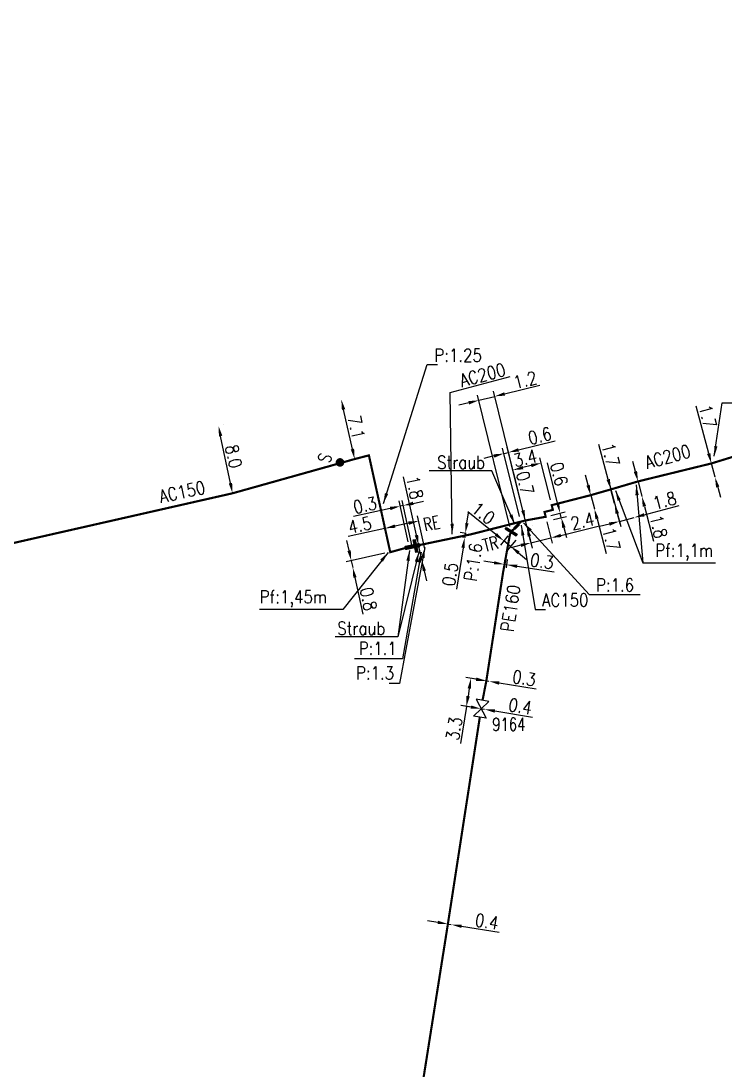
# Model space of a CAD drawing. Header units: millimetres. Extents: x 149996 to 151004, y 126998 to 128018.
# Drawn here: x 150194.3 to 150276.2, y 127175.1 to 127297.1 of the extents above; entities that cross this region are included whole.
import ezdxf
from ezdxf.enums import TextEntityAlignment as Align

# ---------------------------------------------------------------- set-up
doc = ezdxf.new("R2010")
doc.units = ezdxf.units.MM
doc.header["$PDMODE"] = 34
doc.linetypes.add('L_100_AP', pattern=[14, 10, -1.5, 1, -1.5])
doc.linetypes.add('L_100_PE', pattern=[14, 10, -1.5, 1, -1.5])
doc.layers.get('0').update_dxf_attribs({"linetype": 'CONTINUOUS'})
doc.layers.get('DEFPOINTS').update_dxf_attribs({"linetype": 'CONTINUOUS'})
for name, color, linetype in [('L_140', 3, 'CONTINUOUS'), ('L_300', 7, 'CONTINUOUS'), ('L_340', 7, 'CONTINUOUS')]:
    doc.layers.add(name, color=color, linetype=linetype)
doc.styles.add('G_ROMANS', font='ROMANS.SHX', dxfattribs={"width": 0.75})
doc.styles.get("Standard").update_dxf_attribs({"font": 'romans.shx', "width": 0.85})
doc.dimstyles.get("Standard").update_dxf_attribs({"dimtxt": 1.5, "dimasz": 1.2, "dimexe": 0.625, "dimexo": 0.625, "dimgap": 0.25, "dimtad": 1, "dimdec": 1, "dimzin": 0, "dimdsep": 46, "dimtxsty": 'Standard', "dimcen": -0.5, "dimadec": 0, "dimazin": 0, "dimtfac": 1, "dimtdec": 1, "dimtmove": 0, "dimatfit": 3, "dimfxl": 0, "dimtolj": 1, "dimtzin": 0, "dimarcsym": 0})

# ---------------------------------------------------------------- blocks, each defined once
blk = doc.blocks.new('*D757')
at = {"layer": 'DEFPOINTS', "color": 0, "linetype": 'Continuous', "transparency": 16777216}
for p in [(150231.57, 127253.07), (150231.57, 127253.07), (150233.12, 127246.14)]:
    blk.add_point(p, dxfattribs=at)
at = {"layer": 'L_140', "color": 0, "linetype": 'Continuous', "lineweight": -2, "transparency": 16777216}
blk.add_line((150232.86, 127247.31), (150231.83, 127251.9), dxfattribs=at)
at = {"layer": 'L_140', "color": 0, "linetype": 'Continuous', "transparency": 16777216}
for points in [[(150232.03, 127251.94), (150231.64, 127251.85), (150231.57, 127253.07)], [(150233.06, 127247.35), (150232.67, 127247.27), (150233.12, 127246.14)]]:
    blk.add_solid(points, dxfattribs=at)
at = {"layer": 'L_140', "color": 0, "linetype": 'Continuous', "transparency": 16777216, "insert": (150233.32, 127249.82), "char_height": 1.5, "attachment_point": 5, "rotation": 282.6246}
blk.add_mtext('\\A1;7.1', dxfattribs=at)
blk = doc.blocks.new('*D758')
at = {"layer": 'DEFPOINTS', "color": 0, "linetype": 'Continuous', "transparency": 16777216}
for p in [(150217.29, 127249.99), (150217.3, 127249.99), (150218.93, 127242.16)]:
    blk.add_point(p, dxfattribs=at)
at = {"layer": 'L_140', "color": 0, "linetype": 'Continuous', "lineweight": -2, "transparency": 16777216}
for p, q in [((150217.91, 127250.12), (150217.91, 127250.12)), ((150218.69, 127243.33), (150217.54, 127248.81)), ((150219.54, 127242.29), (150219.54, 127242.29))]:
    blk.add_line(p, q, dxfattribs=at)
at = {"layer": 'L_140', "color": 0, "linetype": 'Continuous', "transparency": 16777216}
for points in [[(150217.74, 127248.86), (150217.35, 127248.77), (150217.3, 127249.99)], [(150218.88, 127243.37), (150218.49, 127243.29), (150218.93, 127242.16)]]:
    blk.add_solid(points, dxfattribs=at)
at = {"layer": 'L_140', "color": 0, "linetype": 'Continuous', "transparency": 16777216, "insert": (150219.06, 127246.45), "char_height": 1.5, "attachment_point": 5, "rotation": 281.8066}
blk.add_mtext('\\A1;8.0', dxfattribs=at)
blk = doc.blocks.new('L_300_11')
at = {"color": 0, "linetype": 'Continuous', "const_width": 0.497, "flags": 128}
blk.add_lwpolyline([(-0.25, 0, 1), (0.25, 0, 1)], format="xyb", close=True, dxfattribs=at)
at = {"color": 0, "linetype": 'Continuous', "style": 'G_ROMANS', "width": 0.75}
blk.add_text('S', height=1.5, dxfattribs=at).set_placement((0, 1.85), align=Align.MIDDLE)
at = {"color": 0, "linetype": 'Continuous', "style": 'G_ROMANS', "width": 0.75, "flags": 3}
for tag, p in [('DEF_LEG', (0, -5)), ('DEF_COUP', (0, -7.5)), ('DEF_TYPE', (0, -10))]:
    blk.add_attdef(tag, text='', height=1.2, dxfattribs=at).set_placement(p, align=Align.MIDDLE)
blk = doc.blocks.new('*D765')
at = {"layer": 'DEFPOINTS', "color": 0, "linetype": 'Continuous', "transparency": 16777216}
for p in [(150236.65, 127238.08), (150236.65, 127238.08), (150241.42, 127235.09)]:
    blk.add_point(p, dxfattribs=at)
at = {"layer": 'L_140', "color": 0, "linetype": 'Continuous', "lineweight": -2, "transparency": 16777216}
for p, q in [((150241.28, 127235.7), (150240.44, 127239.55)), ((150236.65, 127238.08), (150232.38, 127237.15)), ((150239.4, 127238.69), (150237.83, 127238.34))]:
    blk.add_line(p, q, dxfattribs=at)
at = {"layer": 'L_140', "color": 0, "linetype": 'Continuous', "transparency": 16777216}
for points in [[(150237.78, 127238.54), (150237.87, 127238.15), (150236.65, 127238.08)], [(150239.36, 127238.88), (150239.44, 127238.49), (150240.57, 127238.94)]]:
    blk.add_solid(points, dxfattribs=at)
at = {"layer": 'L_140', "color": 0, "linetype": 'Continuous', "transparency": 16777216, "insert": (150233.72, 127238.46), "char_height": 1.5, "attachment_point": 5, "rotation": 12.384}
blk.add_mtext('\\A1;4.5', dxfattribs=at)
blk = doc.blocks.new('*D940')
at = {"layer": 'DEFPOINTS', "color": 0, "linetype": 'Continuous', "transparency": 16777216}
for p in [(150243.96, 127192.07), (150244.36, 127192.01), (150244.36, 127192.01)]:
    blk.add_point(p, dxfattribs=at)
at = {"layer": 'L_140', "color": 0, "linetype": 'Continuous', "lineweight": -2, "transparency": 16777216}
for p, q in [((150242.78, 127192.26), (150241.59, 127192.45)), ((150243.96, 127192.07), (150244.36, 127192.01)), ((150245.54, 127191.82), (150249.92, 127191.12))]:
    blk.add_line(p, q, dxfattribs=at)
at = {"layer": 'L_140', "color": 0, "linetype": 'Continuous', "transparency": 16777216}
for points in [[(150242.81, 127192.45), (150242.75, 127192.06), (150243.96, 127192.07)], [(150245.58, 127192.01), (150245.51, 127191.62), (150244.36, 127192.01)]]:
    blk.add_solid(points, dxfattribs=at)
at = {"layer": 'L_140', "color": 0, "linetype": 'Continuous', "transparency": 16777216, "insert": (150248.48, 127192.36), "char_height": 1.5, "attachment_point": 5, "rotation": 350.9582}
blk.add_mtext('\\A1;0.4', dxfattribs=at)
blk = doc.blocks.new('*D941')
at = {"layer": 'DEFPOINTS', "color": 0, "linetype": 'Continuous', "transparency": 16777216}
for p in [(150248.43, 127220.35), (150248.73, 127220.3), (150248.73, 127220.3)]:
    blk.add_point(p, dxfattribs=at)
at = {"layer": 'L_140', "color": 0, "linetype": 'Continuous', "lineweight": -2, "transparency": 16777216}
for p, q in [((150247.24, 127220.54), (150246.06, 127220.73)), ((150248.43, 127220.35), (150248.73, 127220.3)), ((150249.91, 127220.11), (150254.23, 127219.42))]:
    blk.add_line(p, q, dxfattribs=at)
at = {"layer": 'L_140', "color": 0, "linetype": 'Continuous', "transparency": 16777216}
for points in [[(150247.28, 127220.74), (150247.21, 127220.34), (150248.43, 127220.35)], [(150249.94, 127220.31), (150249.88, 127219.91), (150248.73, 127220.3)]]:
    blk.add_solid(points, dxfattribs=at)
at = {"layer": 'L_140', "color": 0, "linetype": 'Continuous', "transparency": 16777216, "insert": (150252.82, 127220.66), "char_height": 1.5, "attachment_point": 5, "rotation": 350.8584}
blk.add_mtext('\\A1;0.3', dxfattribs=at)
blk = doc.blocks.new('*D942')
at = {"layer": 'DEFPOINTS', "color": 0, "linetype": 'Continuous', "transparency": 16777216}
for p in [(150246.64, 127220.64), (150248.73, 127220.3), (150247.83, 127217.1)]:
    blk.add_point(p, dxfattribs=at)
at = {"layer": 'L_300', "color": 0, "linetype": 'Continuous', "lineweight": -2, "transparency": 16777216}
for p, q in [((150248.11, 127220.4), (150246.03, 127220.74)), ((150246.45, 127219.45), (150246.31, 127218.56)), ((150246.12, 127217.38), (150245.42, 127213.06)), ((150247.21, 127217.2), (150245.5, 127217.48))]:
    blk.add_line(p, q, dxfattribs=at)
at = {"layer": 'L_300', "color": 0, "linetype": 'Continuous', "transparency": 16777216}
for points in [[(150246.25, 127219.48), (150246.65, 127219.42), (150246.64, 127220.64)], [(150246.11, 127218.6), (150246.51, 127218.53), (150246.12, 127217.38)]]:
    blk.add_solid(points, dxfattribs=at)
at = {"layer": 'L_300', "color": 0, "linetype": 'Continuous', "transparency": 16777216, "insert": (150244.69, 127214.79), "char_height": 1.5, "attachment_point": 5, "rotation": 80.8584}
blk.add_mtext('\\A1;3.3', dxfattribs=at)
blk = doc.blocks.new('*D943')
at = {"layer": 'DEFPOINTS', "color": 0, "linetype": 'Continuous', "transparency": 16777216}
for p in [(150247.83, 127217.1), (150248.22, 127217.04), (150248.22, 127217.04)]:
    blk.add_point(p, dxfattribs=at)
at = {"layer": 'L_300', "color": 0, "linetype": 'Continuous', "lineweight": -2, "transparency": 16777216}
for p, q in [((150246.64, 127217.29), (150245.46, 127217.49)), ((150247.83, 127217.1), (150248.22, 127217.04)), ((150249.41, 127216.85), (150253.81, 127216.14))]:
    blk.add_line(p, q, dxfattribs=at)
at = {"layer": 'L_300', "color": 0, "linetype": 'Continuous', "transparency": 16777216}
for points in [[(150246.68, 127217.49), (150246.61, 127217.1), (150247.83, 127217.1)], [(150249.44, 127217.05), (150249.38, 127216.65), (150248.22, 127217.04)]]:
    blk.add_solid(points, dxfattribs=at)
at = {"layer": 'L_300', "color": 0, "linetype": 'Continuous', "transparency": 16777216, "insert": (150252.37, 127217.39), "char_height": 1.5, "attachment_point": 5, "rotation": 350.8584}
blk.add_mtext('\\A1;0.4', dxfattribs=at)
blk = doc.blocks.new('*D944')
at = {"layer": 'DEFPOINTS', "color": 0, "linetype": 'Continuous', "transparency": 16777216}
for p in [(150250.81, 127233.85), (150250.37, 127232.93), (150250.67, 127232.88)]:
    blk.add_point(p, dxfattribs=at)
at = {"layer": 'L_140', "color": 0, "linetype": 'Continuous', "lineweight": -2, "transparency": 16777216}
for p, q in [((150250.46, 127233.54), (150250.6, 127234.52)), ((150250.76, 127233.5), (150250.9, 127234.47)), ((150249.33, 127234.07), (150248.14, 127234.25)), ((150250.51, 127233.9), (150250.81, 127233.85)), ((150252, 127233.68), (150256.32, 127233.04))]:
    blk.add_line(p, q, dxfattribs=at)
at = {"layer": 'L_140', "color": 0, "linetype": 'Continuous', "transparency": 16777216}
for points in [[(150249.35, 127234.27), (150249.3, 127233.88), (150250.51, 127233.9)], [(150252.03, 127233.88), (150251.97, 127233.48), (150250.81, 127233.85)]]:
    blk.add_solid(points, dxfattribs=at)
at = {"layer": 'L_140', "color": 0, "linetype": 'Continuous', "transparency": 16777216, "insert": (150254.9, 127234.26), "char_height": 1.5, "attachment_point": 5, "rotation": 351.5956}
blk.add_mtext('\\A1;0.3', dxfattribs=at)
blk = doc.blocks.new('*D945')
at = {"layer": 'DEFPOINTS', "color": 0, "linetype": 'Continuous', "transparency": 16777216}
for p in [(150245.91, 127237.01), (150246.61, 127236.9), (150246.69, 127237.4)]:
    blk.add_point(p, dxfattribs=at)
at = {"layer": 'L_140', "color": 0, "linetype": 'Continuous', "lineweight": -2, "transparency": 16777216}
for p, q in [((150246.17, 127238.69), (150246.36, 127239.88)), ((150245.99, 127237), (150245.29, 127237.11)), ((150246.07, 127237.49), (150245.37, 127237.6)), ((150245.98, 127237.51), (150245.91, 127237.01)), ((150245.72, 127235.83), (150244.96, 127231.02))]:
    blk.add_line(p, q, dxfattribs=at)
at = {"layer": 'L_140', "color": 0, "linetype": 'Continuous', "transparency": 16777216}
for points in [[(150245.97, 127238.72), (150246.37, 127238.66), (150245.98, 127237.51)], [(150245.52, 127235.86), (150245.92, 127235.8), (150245.91, 127237.01)]]:
    blk.add_solid(points, dxfattribs=at)
at = {"layer": 'L_140', "color": 0, "linetype": 'Continuous', "transparency": 16777216, "insert": (150244.22, 127232.74), "char_height": 1.5, "attachment_point": 5, "rotation": 81.0542}
blk.add_mtext('\\A1;0.5', dxfattribs=at)
blk = doc.blocks.new('*D946')
at = {"layer": 'DEFPOINTS', "color": 0, "linetype": 'Continuous', "transparency": 16777216}
for p in [(150237.26, 127235.31), (150232.9, 127233.54), (150232.9, 127233.54)]:
    blk.add_point(p, dxfattribs=at)
at = {"layer": 'L_140', "color": 0, "linetype": 'Continuous', "lineweight": -2, "transparency": 16777216}
for p, q in [((150232.47, 127235.49), (150232.21, 127236.66)), ((150236.65, 127235.18), (150232.12, 127234.19)), ((150232.73, 127234.32), (150232.9, 127233.54)), ((150233.16, 127232.37), (150234.09, 127228.1))]:
    blk.add_line(p, q, dxfattribs=at)
at = {"layer": 'L_140', "color": 0, "linetype": 'Continuous', "transparency": 16777216}
for points in [[(150232.67, 127235.53), (150232.28, 127235.45), (150232.73, 127234.32)], [(150233.35, 127232.41), (150232.96, 127232.33), (150232.9, 127233.54)]]:
    blk.add_solid(points, dxfattribs=at)
at = {"layer": 'L_140', "color": 0, "linetype": 'Continuous', "transparency": 16777216, "insert": (150234.73, 127229.86), "char_height": 1.5, "attachment_point": 5, "rotation": 282.384}
blk.add_mtext('\\A1;0.8', dxfattribs=at)
blk = doc.blocks.new('*D947')
at = {"layer": 'DEFPOINTS', "color": 0, "linetype": 'Continuous', "transparency": 16777216}
for p in [(150238.77, 127240.73), (150239.47, 127235.89), (150239.94, 127235.37)]:
    blk.add_point(p, dxfattribs=at)
at = {"layer": 'L_340', "color": 0, "linetype": 'Continuous', "lineweight": -2, "transparency": 16777216}
for p, q in [((150237.25, 127240.4), (150232.98, 127239.46)), ((150239.34, 127236.5), (150238.29, 127241.27)), ((150238.77, 127240.73), (150238.42, 127240.66)), ((150239.81, 127235.98), (150238.63, 127241.34)), ((150239.94, 127240.99), (150241.11, 127241.25))]:
    blk.add_line(p, q, dxfattribs=at)
at = {"layer": 'L_340', "color": 0, "linetype": 'Continuous', "transparency": 16777216}
for points in [[(150237.21, 127240.6), (150237.29, 127240.2), (150238.42, 127240.66)], [(150239.89, 127241.19), (150239.98, 127240.79), (150238.77, 127240.73)]]:
    blk.add_solid(points, dxfattribs=at)
at = {"layer": 'L_340', "color": 0, "linetype": 'Continuous', "transparency": 16777216, "insert": (150234.32, 127240.78), "char_height": 1.5, "attachment_point": 5, "rotation": 12.384}
blk.add_mtext('\\A1;0.3', dxfattribs=at)
blk = doc.blocks.new('*D948')
at = {"layer": 'DEFPOINTS', "color": 0, "linetype": 'Continuous', "transparency": 16777216}
for p in [(150240.56, 127236.12), (150240.96, 127234.31), (150240.96, 127234.31)]:
    blk.add_point(p, dxfattribs=at)
at = {"layer": 'L_340', "color": 0, "linetype": 'Continuous', "lineweight": -2, "transparency": 16777216}
for p, q in [((150240.31, 127237.29), (150238.82, 127244.06)), ((150240.96, 127234.31), (150240.56, 127236.12)), ((150241.22, 127233.14), (150241.47, 127231.97))]:
    blk.add_line(p, q, dxfattribs=at)
at = {"layer": 'L_340', "color": 0, "linetype": 'Continuous', "transparency": 16777216}
for points in [[(150240.5, 127237.33), (150240.11, 127237.25), (150240.56, 127236.12)], [(150241.41, 127233.18), (150241.02, 127233.1), (150240.96, 127234.31)]]:
    blk.add_solid(points, dxfattribs=at)
at = {"layer": 'L_340', "color": 0, "linetype": 'Continuous', "transparency": 16777216, "insert": (150240.12, 127242.82), "char_height": 1.5, "attachment_point": 5, "rotation": 282.384}
blk.add_mtext('\\A1;1.8', dxfattribs=at)
blk = doc.blocks.new('L_340_02')
at = {"color": 0, "linetype": 'Continuous'}
blk.add_solid([(-0.75, 0.5), (0.75, 0.5), (-0.75, 0), (0.75, 0)], dxfattribs=at)
at = {"color": 0, "linetype": 'Continuous', "width": 0.75, "flags": 3}
for tag, p in [('DEF_LEG', (0, -4.5)), ('DEF_COUP', (0, -7)), ('DEF_TYPE', (0, -9.5))]:
    blk.add_attdef(tag, text='', height=1.2, dxfattribs=at).set_placement(p, align=Align.MIDDLE)
blk = doc.blocks.new('*D949')
at = {"layer": 'DEFPOINTS', "color": 0, "linetype": 'Continuous', "transparency": 16777216}
for p in [(150251.01, 127246.92), (150252.43, 127238.86), (150253.13, 127238.32)]:
    blk.add_point(p, dxfattribs=at)
at = {"layer": 'L_140', "color": 0, "linetype": 'Continuous', "lineweight": -2, "transparency": 16777216}
for p, q in [((150252.17, 127247.2), (150256.42, 127248.25)), ((150249.31, 127246.5), (150248.14, 127246.21)), ((150252.28, 127239.46), (150250.32, 127247.39)), ((150250.47, 127246.78), (150251.01, 127246.92)), ((150252.98, 127238.92), (150250.86, 127247.52))]:
    blk.add_line(p, q, dxfattribs=at)
at = {"layer": 'L_140', "color": 0, "linetype": 'Continuous', "transparency": 16777216}
for points in [[(150249.26, 127246.69), (150249.36, 127246.3), (150250.47, 127246.78)], [(150252.12, 127247.4), (150252.22, 127247.01), (150251.01, 127246.92)]]:
    blk.add_solid(points, dxfattribs=at)
at = {"layer": 'L_140', "color": 0, "linetype": 'Continuous', "transparency": 16777216, "insert": (150254.64, 127248.84), "char_height": 1.5, "attachment_point": 5, "rotation": 13.8932}
blk.add_mtext('\\A1;0.6', dxfattribs=at)
blk = doc.blocks.new('L_300_09')
at = {"color": 0, "linetype": 'Continuous', "flags": 128}
blk.add_lwpolyline([(-1, 0.75), (1, -0.75), (1, 0.75), (-1, -0.75), (-1, 0.75)], dxfattribs=at)
at = {"color": 0, "linetype": 'Continuous', "width": 0.75}
blk.add_attdef('NUM', text='', height=1.5, dxfattribs=at).set_placement((0, 2.1), align=Align.MIDDLE_CENTER)
at = {"color": 0, "linetype": 'Continuous', "width": 0.75, "flags": 3}
for tag, p in [('DEF_LEG', (0, -5)), ('DEF_COUP', (0, -7.5)), ('DEF_TYPE', (0, -10))]:
    blk.add_attdef(tag, text='', height=1.2, dxfattribs=at).set_placement(p, align=Align.MIDDLE)
blk = doc.blocks.new('L_340_19')
at = {"linetype": 'Continuous'}
blk.add_hatch(color=0, dxfattribs=at).paths.add_polyline_path([(0.125, 0.75), (-0.125, 0.75), (-0.125, -0.75), (0.125, -0.75)])
at = {"color": 0, "linetype": 'Continuous'}
blk.add_lwpolyline([(-0.125, 0.75), (0.125, 0.75), (0.125, -0.75), (-0.125, -0.75)], close=True, dxfattribs=at)
at = {"color": 0, "linetype": 'Continuous', "style": 'G_ROMANS', "width": 0.75}
for tag, height, flags, p in [('TR', 1.5, 8, (0, 3)), ('DEF_LEG', 1.2, 3, (0, -5)), ('DEF_COUP', 1.2, 3, (0, -7.5)), ('DEF_TYPE', 1.2, 3, (0, -10))]:
    blk.add_attdef(tag, text='', height=height, dxfattribs=dict(at, flags=flags)).set_placement(p, align=Align.MIDDLE)
blk = doc.blocks.new('*D950')
at = {"layer": 'DEFPOINTS', "color": 0, "linetype": 'Continuous', "transparency": 16777216}
for p in [(150249.4, 127253.43), (150253.13, 127238.32), (150251.33, 127237.69)]:
    blk.add_point(p, dxfattribs=at)
at = {"layer": 'L_340', "color": 0, "linetype": 'Continuous', "lineweight": -2, "transparency": 16777216}
for p, q in [((150252.98, 127238.92), (150249.25, 127254.03)), ((150250.56, 127253.72), (150254.63, 127254.72)), ((150246.39, 127252.68), (150245.22, 127252.4)), ((150251.18, 127238.29), (150247.4, 127253.58)), ((150247.55, 127252.97), (150249.4, 127253.43))]:
    blk.add_line(p, q, dxfattribs=at)
at = {"layer": 'L_340', "color": 0, "linetype": 'Continuous', "transparency": 16777216}
for points in [[(150250.51, 127253.91), (150250.61, 127253.52), (150249.4, 127253.43)], [(150246.34, 127252.88), (150246.44, 127252.49), (150247.55, 127252.97)]]:
    blk.add_solid(points, dxfattribs=at)
at = {"layer": 'L_340', "color": 0, "linetype": 'Continuous', "transparency": 16777216, "insert": (150252.94, 127255.33), "char_height": 1.5, "attachment_point": 5, "rotation": 13.8932}
blk.add_mtext('\\A1;1.2', dxfattribs=at)
blk = doc.blocks.new('*D951')
at = {"layer": 'DEFPOINTS', "color": 0, "linetype": 'Continuous', "transparency": 16777216}
for p in [(150255.33, 127239.43), (150253.13, 127238.32), (150253.61, 127236.4)]:
    blk.add_point(p, dxfattribs=at)
at = {"layer": 'L_140', "color": 0, "linetype": 'Continuous', "lineweight": -2, "transparency": 16777216}
for p, q in [((150255.48, 127238.83), (150256.09, 127236.37)), ((150257.1, 127237.26), (150261.41, 127238.32)), ((150253.28, 127237.71), (150253.76, 127235.79)), ((150253.61, 127236.4), (150255.94, 127236.97)), ((150252.44, 127236.11), (150251.28, 127235.82))]:
    blk.add_line(p, q, dxfattribs=at)
at = {"layer": 'L_140', "color": 0, "linetype": 'Continuous', "transparency": 16777216}
for points in [[(150257.06, 127237.45), (150257.15, 127237.07), (150255.94, 127236.97)], [(150252.4, 127236.3), (150252.49, 127235.91), (150253.61, 127236.4)]]:
    blk.add_solid(points, dxfattribs=at)
at = {"layer": 'L_140', "color": 0, "linetype": 'Continuous', "transparency": 16777216, "insert": (150259.6, 127238.91), "char_height": 1.5, "attachment_point": 5, "rotation": 13.8932}
blk.add_mtext('\\A1;2.4', dxfattribs=at)
blk = doc.blocks.new('*D952')
at = {"layer": 'DEFPOINTS', "color": 0, "linetype": 'Continuous', "transparency": 16777216}
for p in [(150255.33, 127239.43), (150257.14, 127239.33), (150255.63, 127238.94)]:
    blk.add_point(p, dxfattribs=at)
at = {"layer": 'L_140', "color": 0, "linetype": 'Continuous', "lineweight": -2, "transparency": 16777216}
for p, q in [((150256.71, 127241.02), (150255.52, 127245.69)), ((150255.94, 127239.59), (150257.61, 127240.02)), ((150256.23, 127239.1), (150257.75, 127239.48)), ((150257.14, 127239.33), (150257.01, 127239.86)), ((150257.44, 127238.17), (150257.74, 127237))]:
    blk.add_line(p, q, dxfattribs=at)
at = {"layer": 'L_140', "color": 0, "linetype": 'Continuous', "transparency": 16777216}
for points in [[(150256.9, 127241.07), (150256.52, 127240.98), (150257.01, 127239.86)], [(150257.64, 127238.22), (150257.25, 127238.12), (150257.14, 127239.33)]]:
    blk.add_solid(points, dxfattribs=at)
at = {"layer": 'L_140', "color": 0, "linetype": 'Continuous', "transparency": 16777216, "insert": (150256.88, 127244.4), "char_height": 1.5, "attachment_point": 5, "rotation": 284.3546}
blk.add_mtext('\\A1;0.6', dxfattribs=at)
blk = doc.blocks.new('*D953')
at = {"layer": 'DEFPOINTS', "color": 0, "linetype": 'Continuous', "transparency": 16777216}
for p in [(150260.56, 127241.94), (150260.99, 127240.35), (150260.99, 127240.35)]:
    blk.add_point(p, dxfattribs=at)
at = {"layer": 'L_140', "color": 0, "linetype": 'Continuous', "lineweight": -2, "transparency": 16777216}
for p, q in [((150260.26, 127243.1), (150259.95, 127244.26)), ((150260.56, 127241.94), (150260.99, 127240.35)), ((150261.3, 127239.19), (150262.37, 127235.14))]:
    blk.add_line(p, q, dxfattribs=at)
at = {"layer": 'L_140', "color": 0, "linetype": 'Continuous', "transparency": 16777216}
for points in [[(150260.45, 127243.16), (150260.06, 127243.05), (150260.56, 127241.94)], [(150261.49, 127239.24), (150261.1, 127239.14), (150260.99, 127240.35)]]:
    blk.add_solid(points, dxfattribs=at)
at = {"layer": 'L_140', "color": 0, "linetype": 'Continuous', "transparency": 16777216, "insert": (150262.95, 127236.84), "char_height": 1.5, "attachment_point": 5, "rotation": 284.8703}
blk.add_mtext('\\A1;1.7', dxfattribs=at)
blk = doc.blocks.new('*D954')
at = {"layer": 'DEFPOINTS', "color": 0, "linetype": 'Continuous', "transparency": 16777216}
for p in [(150262.47, 127244.26), (150265.63, 127239.35), (150265.63, 127239.35)]:
    blk.add_point(p, dxfattribs=at)
at = {"layer": 'L_140', "color": 0, "linetype": 'Continuous', "lineweight": -2, "transparency": 16777216}
for p, q in [((150262.63, 127243.66), (150264.05, 127238.29)), ((150266.79, 127239.66), (150270.85, 127240.74)), ((150263.89, 127238.89), (150265.63, 127239.35)), ((150262.73, 127238.58), (150261.57, 127238.28))]:
    blk.add_line(p, q, dxfattribs=at)
at = {"layer": 'L_140', "color": 0, "linetype": 'Continuous', "transparency": 16777216}
for points in [[(150266.74, 127239.85), (150266.84, 127239.47), (150265.63, 127239.35)], [(150262.68, 127238.78), (150262.78, 127238.39), (150263.89, 127238.89)]]:
    blk.add_solid(points, dxfattribs=at)
at = {"layer": 'L_140', "color": 0, "linetype": 'Continuous', "transparency": 16777216, "insert": (150269.15, 127241.32), "char_height": 1.5, "attachment_point": 5, "rotation": 14.8703}
blk.add_mtext('\\A1;1.8', dxfattribs=at)
blk = doc.blocks.new('*D955')
at = {"layer": 'DEFPOINTS', "color": 0, "linetype": 'Continuous', "transparency": 16777216}
for p in [(150262.9, 127242.61), (150263.34, 127240.97), (150263.34, 127240.97)]:
    blk.add_point(p, dxfattribs=at)
at = {"layer": 'L_140', "color": 0, "linetype": 'Continuous', "lineweight": -2, "transparency": 16777216}
for p, q in [((150262.6, 127243.77), (150261.52, 127247.82)), ((150263.34, 127240.97), (150262.9, 127242.61)), ((150263.65, 127239.81), (150263.96, 127238.65))]:
    blk.add_line(p, q, dxfattribs=at)
at = {"layer": 'L_140', "color": 0, "linetype": 'Continuous', "transparency": 16777216}
for points in [[(150262.79, 127243.83), (150262.4, 127243.72), (150262.9, 127242.61)], [(150263.84, 127239.86), (150263.45, 127239.76), (150263.34, 127240.97)]]:
    blk.add_solid(points, dxfattribs=at)
at = {"layer": 'L_140', "color": 0, "linetype": 'Continuous', "transparency": 16777216, "insert": (150262.87, 127246.64), "char_height": 1.5, "attachment_point": 5, "rotation": 284.8703}
blk.add_mtext('\\A1;1.7', dxfattribs=at)
blk = doc.blocks.new('*D956')
at = {"layer": 'DEFPOINTS', "color": 0, "linetype": 'Continuous', "transparency": 16777216}
for p in [(150266.06, 127243.54), (150266.51, 127241.8), (150266.51, 127241.8)]:
    blk.add_point(p, dxfattribs=at)
at = {"layer": 'L_140', "color": 0, "linetype": 'Continuous', "lineweight": -2, "transparency": 16777216}
for p, q in [((150265.76, 127244.7), (150265.46, 127245.87)), ((150266.06, 127243.54), (150266.51, 127241.8)), ((150266.8, 127240.64), (150267.85, 127236.58))]:
    blk.add_line(p, q, dxfattribs=at)
at = {"layer": 'L_140', "color": 0, "linetype": 'Continuous', "transparency": 16777216}
for points in [[(150265.95, 127244.75), (150265.56, 127244.65), (150266.06, 127243.54)], [(150267, 127240.69), (150266.61, 127240.59), (150266.51, 127241.8)]]:
    blk.add_solid(points, dxfattribs=at)
at = {"layer": 'L_140', "color": 0, "linetype": 'Continuous', "transparency": 16777216, "insert": (150268.45, 127238.28), "char_height": 1.5, "attachment_point": 5, "rotation": 284.4427}
blk.add_mtext('\\A1;1.8', dxfattribs=at)
blk = doc.blocks.new('L_340_20')
at = {"linetype": 'Continuous'}
blk.add_hatch(color=0, dxfattribs=at).paths.add_polyline_path([(0.125, 0.75), (-0.125, 0.75), (-0.125, -0.75), (0.125, -0.75)])
at = {"color": 0, "linetype": 'Continuous'}
blk.add_lwpolyline([(-0.125, 0.75), (0.125, 0.75), (0.125, -0.75), (-0.125, -0.75)], close=True, dxfattribs=at)
at = {"color": 0, "linetype": 'Continuous', "style": 'G_ROMANS', "width": 0.75}
for tag, height, flags, p in [('RE', 1.5, 8, (0, 3)), ('DEF_LEG', 1.2, 3, (0, -5)), ('DEF_COUP', 1.2, 3, (0, -7.5)), ('DEF_TYPE', 1.2, 3, (0, -10))]:
    blk.add_attdef(tag, text='', height=height, dxfattribs=dict(at, flags=flags)).set_placement(p, align=Align.MIDDLE)
blk = doc.blocks.new('*D978')
at = {"layer": 'DEFPOINTS', "color": 0, "linetype": 'Continuous', "transparency": 16777216}
for p in [(150274.59, 127245.63), (150275.01, 127244.04), (150275.01, 127244.04)]:
    blk.add_point(p, dxfattribs=at)
at = {"layer": 'L_140', "color": 0, "linetype": 'Continuous', "lineweight": -2, "transparency": 16777216}
for p, q in [((150274.28, 127246.79), (150272.81, 127252.28)), ((150275.01, 127244.04), (150274.59, 127245.63)), ((150275.32, 127242.88), (150275.63, 127241.72))]:
    blk.add_line(p, q, dxfattribs=at)
at = {"layer": 'L_140', "color": 0, "linetype": 'Continuous', "transparency": 16777216}
for points in [[(150274.47, 127246.84), (150274.08, 127246.74), (150274.59, 127245.63)], [(150275.52, 127242.93), (150275.13, 127242.82), (150275.01, 127244.04)]]:
    blk.add_solid(points, dxfattribs=at)
at = {"layer": 'L_140', "color": 0, "linetype": 'Continuous', "transparency": 16777216, "insert": (150274.16, 127251.09), "char_height": 1.5, "attachment_point": 5, "rotation": 284.9554}
blk.add_mtext('\\A1;1.7', dxfattribs=at)
blk = doc.blocks.new('*D980')
at = {"layer": 'DEFPOINTS', "color": 0, "linetype": 'Continuous', "transparency": 16777216}
for p in [(150251.33, 127237.69), (150252.23, 127237.19), (150251.25, 127235.99)]:
    blk.add_point(p, dxfattribs=at)
at = {"layer": 'L_340', "color": 0, "linetype": 'Continuous', "lineweight": -2, "transparency": 16777216}
for p, q in [((150249.54, 127237.38), (150246.29, 127240.02)), ((150250.94, 127237.2), (150250.08, 127236.14)), ((150251.84, 127236.71), (150250.86, 127235.5)), ((150251.25, 127235.99), (150250.47, 127236.62)), ((150252.18, 127235.23), (150253.11, 127234.48))]:
    blk.add_line(p, q, dxfattribs=at)
at = {"layer": 'L_340', "color": 0, "linetype": 'Continuous', "transparency": 16777216}
for points in [[(150249.66, 127237.53), (150249.41, 127237.22), (150250.47, 127236.62)], [(150252.31, 127235.39), (150252.06, 127235.08), (150251.25, 127235.99)]]:
    blk.add_solid(points, dxfattribs=at)
at = {"layer": 'L_340', "color": 0, "linetype": 'Continuous', "transparency": 16777216, "insert": (150248.08, 127239.85), "char_height": 1.5, "attachment_point": 5, "rotation": 320.9367}
blk.add_mtext('\\A1;1.0', dxfattribs=at)
blk = doc.blocks.new('*D981')
at = {"layer": 'DEFPOINTS', "color": 0, "linetype": 'Continuous', "transparency": 16777216}
for p in [(150252.97, 127239), (150253.13, 127238.32), (150253.13, 127238.32)]:
    blk.add_point(p, dxfattribs=at)
at = {"layer": 'L_140', "color": 0, "linetype": 'Continuous', "lineweight": -2, "transparency": 16777216}
for p, q in [((150252.68, 127240.16), (150251.57, 127244.66)), ((150253.57, 127239.15), (150253.57, 127239.15)), ((150253.13, 127238.32), (150252.97, 127239)), ((150253.74, 127238.47), (150253.74, 127238.47)), ((150253.42, 127237.15), (150253.71, 127235.99))]:
    blk.add_line(p, q, dxfattribs=at)
at = {"layer": 'L_140', "color": 0, "linetype": 'Continuous', "transparency": 16777216}
for points in [[(150252.87, 127240.21), (150252.48, 127240.11), (150252.97, 127239)], [(150253.62, 127237.2), (150253.23, 127237.1), (150253.13, 127238.32)]]:
    blk.add_solid(points, dxfattribs=at)
at = {"layer": 'L_140', "color": 0, "linetype": 'Continuous', "transparency": 16777216, "insert": (150252.92, 127243.36), "char_height": 1.5, "attachment_point": 5, "rotation": 283.8932}
blk.add_mtext('\\A1;0.7', dxfattribs=at)
blk = doc.blocks.new('*D982')
at = {"layer": 'DEFPOINTS', "color": 0, "linetype": 'Continuous', "transparency": 16777216}
for p in [(150251.52, 127244.86), (150256.03, 127240.78), (150253.13, 127238.32)]:
    blk.add_point(p, dxfattribs=at)
at = {"layer": 'L_140', "color": 0, "linetype": 'Continuous', "lineweight": -2, "transparency": 16777216}
for p, q in [((150252.98, 127238.92), (150251.37, 127245.47)), ((150253.65, 127245.39), (150252.68, 127245.15)), ((150255.88, 127241.39), (150254.66, 127246.28))]:
    blk.add_line(p, q, dxfattribs=at)
at = {"layer": 'L_140', "color": 0, "linetype": 'Continuous', "transparency": 16777216}
for points in [[(150252.63, 127245.34), (150252.73, 127244.95), (150251.52, 127244.86)], [(150253.6, 127245.58), (150253.7, 127245.19), (150254.81, 127245.68)]]:
    blk.add_solid(points, dxfattribs=at)
at = {"layer": 'L_140', "color": 0, "linetype": 'Continuous', "transparency": 16777216, "insert": (150252.93, 127246.24), "char_height": 1.5, "attachment_point": 5, "rotation": 13.8932}
blk.add_mtext('\\A1;3.4', dxfattribs=at)

msp = doc.modelspace()

# ---------------------------------------------------------------- linework, layer by layer
at = {"layer": 'L_140', "linetype": 'L_100_AP', "const_width": 0.25, "flags": 128}
for points in [[(150240.71, 127236.15), (150246.69, 127237.4), (150252.43, 127238.86), (150252.97, 127239), (150255.33, 127239.43), (150255.19, 127239.99), (150255.19, 127239.99), (150256.16, 127240.23), (150256.03, 127240.78), (150260.56, 127241.94), (150262.9, 127242.61), (150266.06, 127243.54), (150274.59, 127245.63), (150280.51, 127247.46), (150293.92, 127251.27), (150293.55, 127252.62), (150307, 127256.79), (150321.76, 127261.51), (150338.99, 127267.87), (150342.65, 127269.22), (150343.36, 127267.47), (150345.7, 127268.34), (150354.71, 127271.69), (150357.06, 127273.17), (150369.83, 127278.08), (150391.07, 127287.54), (150387.26, 127296.55), (150388.17, 127296.96)], [(150251.4, 127237.79), (150251.68, 127238.05)], [(150252.2, 127238.59), (150252.43, 127238.86)]]:
    msp.add_lwpolyline(points, dxfattribs=at)
at = {"layer": 'L_140', "linetype": 'L_100_AP', "const_width": 0.25}
for points in [[(150000, 127194.34), (150043.88, 127203.77), (150049.94, 127205.51), (150086.85, 127213.68), (150134.1, 127223.91), (150149.73, 127227.46), (150178.85, 127233.06), (150218.93, 127242.16), (150233.12, 127246.14), (150234.78, 127246.57), (150236.65, 127238.08), (150237.26, 127235.31), (150237.26, 127235.31), (150238.96, 127235.78), (150238.96, 127235.78), (150238.96, 127235.78)], [(150239.98, 127236), (150240.06, 127236.02), (150240.06, 127236.02)], [(150240.31, 127236.07), (150240.42, 127236.09)]]:
    msp.add_lwpolyline(points, dxfattribs=at)
at = {"layer": 'L_140', "linetype": 'L_100_PE', "const_width": 0.25, "flags": 128}
msp.add_lwpolyline([(150247.99, 127218.09), (150248.43, 127220.35), (150250.37, 127232.93), (150251.17, 127237.36), (150251.27, 127237.58)], dxfattribs=at)
at = {"layer": 'L_140', "linetype": 'L_100_PE', "const_width": 0.25}
msp.add_lwpolyline([(150198.51, 127000), (150203.52, 127009.1), (150206.44, 127016.51), (150211.45, 127028.91), (150218.66, 127047.17), (150221.64, 127058.2), (150224.23, 127066.74), (150225.7, 127076.87), (150227.79, 127089.72), (150230.52, 127108.07), (150233.03, 127123.35), (150234.64, 127133.42), (150237.49, 127151.19), (150240.49, 127170.15), (150243.96, 127192.07), (150247.67, 127216.12)], dxfattribs=at)

# ---------------------------------------------------------------- block references
at = {"layer": 'L_300', "linetype": 'Continuous', "rotation": 73.8344122821062}
msp.add_blockref('L_300_11', (150231.42, 127245.75), dxfattribs=at)
at = {"layer": 'L_300'}
ref = msp.add_blockref('L_300_09', (150247.83, 127217.1), dxfattribs=dict(at, rotation=80.60333448789362))
ref.add_attrib('NUM', '9164', dxfattribs={"layer": '0', "color": 0, "linetype": 'Continuous', "height": 1.5, "width": 0.75}).set_placement((150251.04, 127215.29), align=Align.MIDDLE_CENTER)
at = {"layer": 'L_340'}
ref = msp.add_blockref('L_340_20', (150240.19, 127236.04), dxfattribs=dict(at, rotation=11.78505507073575))
ref.add_attrib('RE', 'RE', dxfattribs={"layer": '0', "color": 0, "linetype": 'Continuous', "height": 1.5, "rotation": 11.7851, "width": 0.75, "flags": 8}).set_placement((150242.07, 127238.68), align=Align.MIDDLE)
ref = msp.add_blockref('L_340_19', (150251.33, 127237.69), dxfattribs=dict(at, rotation=237.4918336780611))
ref.add_attrib('TR', 'TR', dxfattribs={"layer": '0', "color": 0, "linetype": 'Continuous', "height": 1.5, "rotation": 13.8932, "width": 0.75, "flags": 8}).set_placement((150248.91, 127236.27), align=Align.MIDDLE)
at = {"layer": 'L_340', "xscale": 0.5000000000075536, "yscale": 0.7000000000116415, "zscale": 0.700000000013607, "rotation": 45.81082509589879}
msp.add_blockref('L_340_02', (150252.07, 127238.19), dxfattribs=at)
at = {"layer": 'L_340', "zscale": 0.7}
for p, xscale, rotation in [((150239.52, 127235.65), 0.7000000000136065, 11.7850550720762), ((150240.61, 127235.87), 0.1999999999876074, 11.78505507304928)]:
    msp.add_blockref('L_340_02', p, dxfattribs=dict(at, xscale=xscale, rotation=rotation))

# ---------------------------------------------------------------- texts
at = {"layer": 'L_140', "linetype": 'Continuous', "width": 0.85}
for s, rotation, p in [('AC200', 15.342, (150267.1, 127244.98)), ('AC150', 12.0224, (150210.58, 127241.03)), ('PE160', 81.2582, (150251.58, 127225.97))]:
    msp.add_text(s, height=1.5, rotation=rotation, dxfattribs=at).set_placement(p)
at = {"layer": 'L_140', "linetype": 'Continuous', "char_height": 1.5}
for s, insert, attachment_point in [('P:1.25', (150242.39, 127257.46), 7), ('Pf:1,1m', (150268.07, 127234.31), 7), ('P:1.6', (150261.18, 127230.74), 7), ('Pf:1,45m', (150222.09, 127228.91), 7), ('AC150', (150254.89, 127228.99), 7), ('P:1.3', (150237.71, 127220.52), 9)]:
    msp.add_mtext(s, dxfattribs=dict(at, insert=insert, attachment_point=attachment_point))
at = {"layer": 'L_140', "linetype": 'Continuous', "char_height": 1.5, "attachment_point": 7}
for s, insert, rotation in [('AC200', (150245.58, 127254.5), 14.9297), ('P:1.6', (150247.31, 127231.86), 81.0542)]:
    msp.add_mtext(s, dxfattribs=dict(at, insert=insert, rotation=rotation))
at = {"layer": 'L_340', "linetype": 'Continuous', "char_height": 1.5, "attachment_point": 9}
for s, insert in [('Straub', (150248.28, 127245.01)), ('Straub', (150236.68, 127225.71)), ('P:1.1', (150238.03, 127223.37))]:
    msp.add_mtext(s, dxfattribs=dict(at, insert=insert))

# ---------------------------------------------------------------- dimensions: what is measured, and where the dimension line sits
at = {"layer": 'L_140', "linetype": 'Continuous'}
for base, p1, p2, angle, picture, middle in [((150231.57, 127253.07), (150233.12, 127246.14), (150231.57, 127253.07), 282.6246, '*D757', (150232.35, 127249.6)), ((150275.01, 127244.04), (150274.59, 127245.63), (150275.01, 127244.04), 104.9554, '*D978', (150273.2, 127250.84)), ((150217.3, 127249.99), (150218.93, 127242.16), (150217.29, 127249.99), 281.8066, '*D758', (150218.08, 127246.24)), ((150251.00751, 127246.91594), (150252.43473, 127238.85525), (150253.13424, 127238.31782), 193.89319, '*D949', (150254.87662, 127247.87296)), ((150263.34, 127240.97), (150262.9, 127242.61), (150263.34, 127240.97), 104.8703, '*D955', (150261.9, 127246.38)), ((150251.52, 127244.86), (150256.03, 127240.78), (150253.13, 127238.32), 13.8932, '*D982', (150253.17, 127245.27)), ((150257.14, 127239.33), (150255.33, 127239.43), (150255.63, 127238.94), 104.3546, '*D952', (150255.91, 127244.16)), ((150266.51, 127241.8), (150266.06, 127243.54), (150266.51, 127241.8), 104.4427, '*D956', (150267.48, 127238.03)), ((150253.13, 127238.32), (150252.97, 127239), (150253.13, 127238.32), 103.8932, '*D981', (150251.95, 127243.12)), ((150260.99, 127240.35), (150260.56, 127241.94), (150260.99, 127240.35), 104.8703, '*D953', (150261.99, 127236.59)), ((150265.63, 127239.35), (150262.47, 127244.26), (150265.63, 127239.35), 194.8703, '*D954', (150269.4, 127240.35)), ((150245.91, 127237.01), (150246.69, 127237.4), (150246.61, 127236.9), 81.0542, '*D945', (150245.21, 127232.59)), ((150253.61, 127236.4), (150255.33, 127239.43), (150253.13, 127238.32), 13.8932, '*D951', (150259.84, 127237.94)), ((150232.9, 127233.54), (150237.26, 127235.31), (150232.9, 127233.54), 102.384, '*D946', (150233.75, 127229.65)), ((150250.81, 127233.85), (150250.37, 127232.93), (150250.67, 127232.88), 171.5956, '*D944', (150254.75, 127233.27)), ((150248.73, 127220.3), (150248.43, 127220.35), (150248.73, 127220.3), 170.8584, '*D941', (150252.66, 127219.67)), ((150244.36, 127192.01), (150243.96, 127192.07), (150244.36, 127192.01), 170.9582, '*D940', (150248.33, 127191.37))]:
    dim = msp.add_linear_dim(base=base, p1=p1, p2=p2, angle=angle, dimstyle='Standard', dxfattribs=at)
    dim.commit()
    dim.dimension.update_dxf_attribs({"geometry": picture, "text_midpoint": middle, "dimtype": 160})
dim = msp.add_linear_dim(base=(150236.65, 127238.08), p1=(150241.42, 127235.09), p2=(150236.65, 127238.08), angle=12.384, text='4.5', dimstyle='Standard', dxfattribs=at)
dim.commit()
dim.dimension.update_dxf_attribs({"geometry": '*D765', "text_midpoint": (150233.93, 127237.49), "dimtype": 160})
at = {"layer": 'L_300', "linetype": 'Continuous'}
for base, p2, angle, picture, middle in [((150246.64, 127220.64), (150248.73, 127220.3), 260.8584, '*D942', (150245.68, 127214.63)), ((150248.22, 127217.04), (150248.22, 127217.04), 170.8584, '*D943', (150252.21, 127216.4))]:
    dim = msp.add_linear_dim(base=base, p1=(150247.83, 127217.1), p2=p2, angle=angle, dimstyle='Standard', dxfattribs=at)
    dim.commit()
    dim.dimension.update_dxf_attribs({"geometry": picture, "text_midpoint": middle, "dimtype": 160})
at = {"layer": 'L_340', "linetype": 'Continuous'}
dim = msp.add_linear_dim(base=(150249.4, 127253.43), p1=(150251.33, 127237.69), p2=(150253.13, 127238.32), angle=193.8932, text='1.2', dimstyle='Standard', dxfattribs=at)
dim.commit()
dim.dimension.update_dxf_attribs({"geometry": '*D950', "text_midpoint": (150253.18, 127254.36), "dimtype": 160})
for base, p1, p2, angle, picture, middle in [((150240.9592, 127234.3113), (150240.5625, 127236.1182), (150240.9592, 127234.3113), 102.384, '*D948', (150239.1388, 127242.602)), ((150238.7655, 127240.7323), (150239.4703, 127235.8904), (150239.9427, 127235.3709), 192.384, '*D947', (150234.5306, 127239.8025)), ((150251.25, 127235.99), (150251.33, 127237.69), (150252.23, 127237.19), 140.9367, '*D980', (150247.45, 127239.08))]:
    dim = msp.add_linear_dim(base=base, p1=p1, p2=p2, angle=angle, dimstyle='Standard', dxfattribs=at)
    dim.commit()
    dim.dimension.update_dxf_attribs({"geometry": picture, "text_midpoint": middle, "dimtype": 160})

# ---------------------------------------------------------------- leaders
at = {"layer": 'L_140', "linetype": 'Continuous'}
for points in [[(150236.47, 127240.99), (150241.57, 127257.14), (150242.77, 127257.14)], [(150263.44, 127242.48), (150266.62, 127234.06)], [(150252.48, 127238.45), (150254.09, 127228.64), (150255.29, 127228.64)], [(150241.27, 127235.85), (150238.35, 127220.05), (150237.15, 127220.05)]]:
    msp.add_leader(points, dimstyle='Standard', dxfattribs=at)
at = {"layer": 'L_140', "linetype": 'Continuous', "annotation_type": 0, "has_hookline": 1, "hookline_direction": 0, "text_width": 5.77, "horizontal_direction": (0.966243, 0.257634, 0)}
msp.add_leader([(150244.47, 127237.41), (150244.24, 127253.88), (150245.4, 127254.19)], dimstyle='Standard', dxfattribs=at)
at = {"layer": 'L_140', "linetype": 'Continuous', "annotation_type": 0, "has_hookline": 1}
for points, hookline_direction, text_width in [([(150274.93, 127246.46), (150275.85, 127252.66), (150277.05, 127252.66)], 0, 4.13), ([(150265.85, 127243.13), (150266.62, 127234.06), (150267.82, 127234.06)], 0, 6.98), ([(150252.75, 127238.72), (150260.38, 127230.38), (150261.58, 127230.38)], 0, 4.49), ([(150237.01, 127235.27), (150231.73, 127228.66), (150230.53, 127228.66)], 1, 8.2)]:
    msp.add_leader(points, dimstyle='Standard', dxfattribs=dict(at, hookline_direction=hookline_direction, text_width=text_width))
at = {"layer": 'L_340', "linetype": 'Continuous', "annotation_type": 0, "has_hookline": 1, "hookline_direction": 1}
for points, text_width in [([(150251.76, 127238.53), (150249.06, 127244.76), (150247.86, 127244.76)], 5.83), ([(150239.49, 127235.51), (150238.13, 127225.46), (150236.93, 127225.46)], 5.83), ([(150240.86, 127235.31), (150238.67, 127222.9), (150237.47, 127222.9)], 4.13)]:
    msp.add_leader(points, dimstyle='Standard', dxfattribs=dict(at, text_width=text_width))
at = {"layer": 'L_340', "linetype": 'Continuous'}
msp.add_leader([(150240.59, 127235.35), (150238.13, 127225.46)], dimstyle='Standard', dxfattribs=at)

doc.saveas('drawing.dxf')
